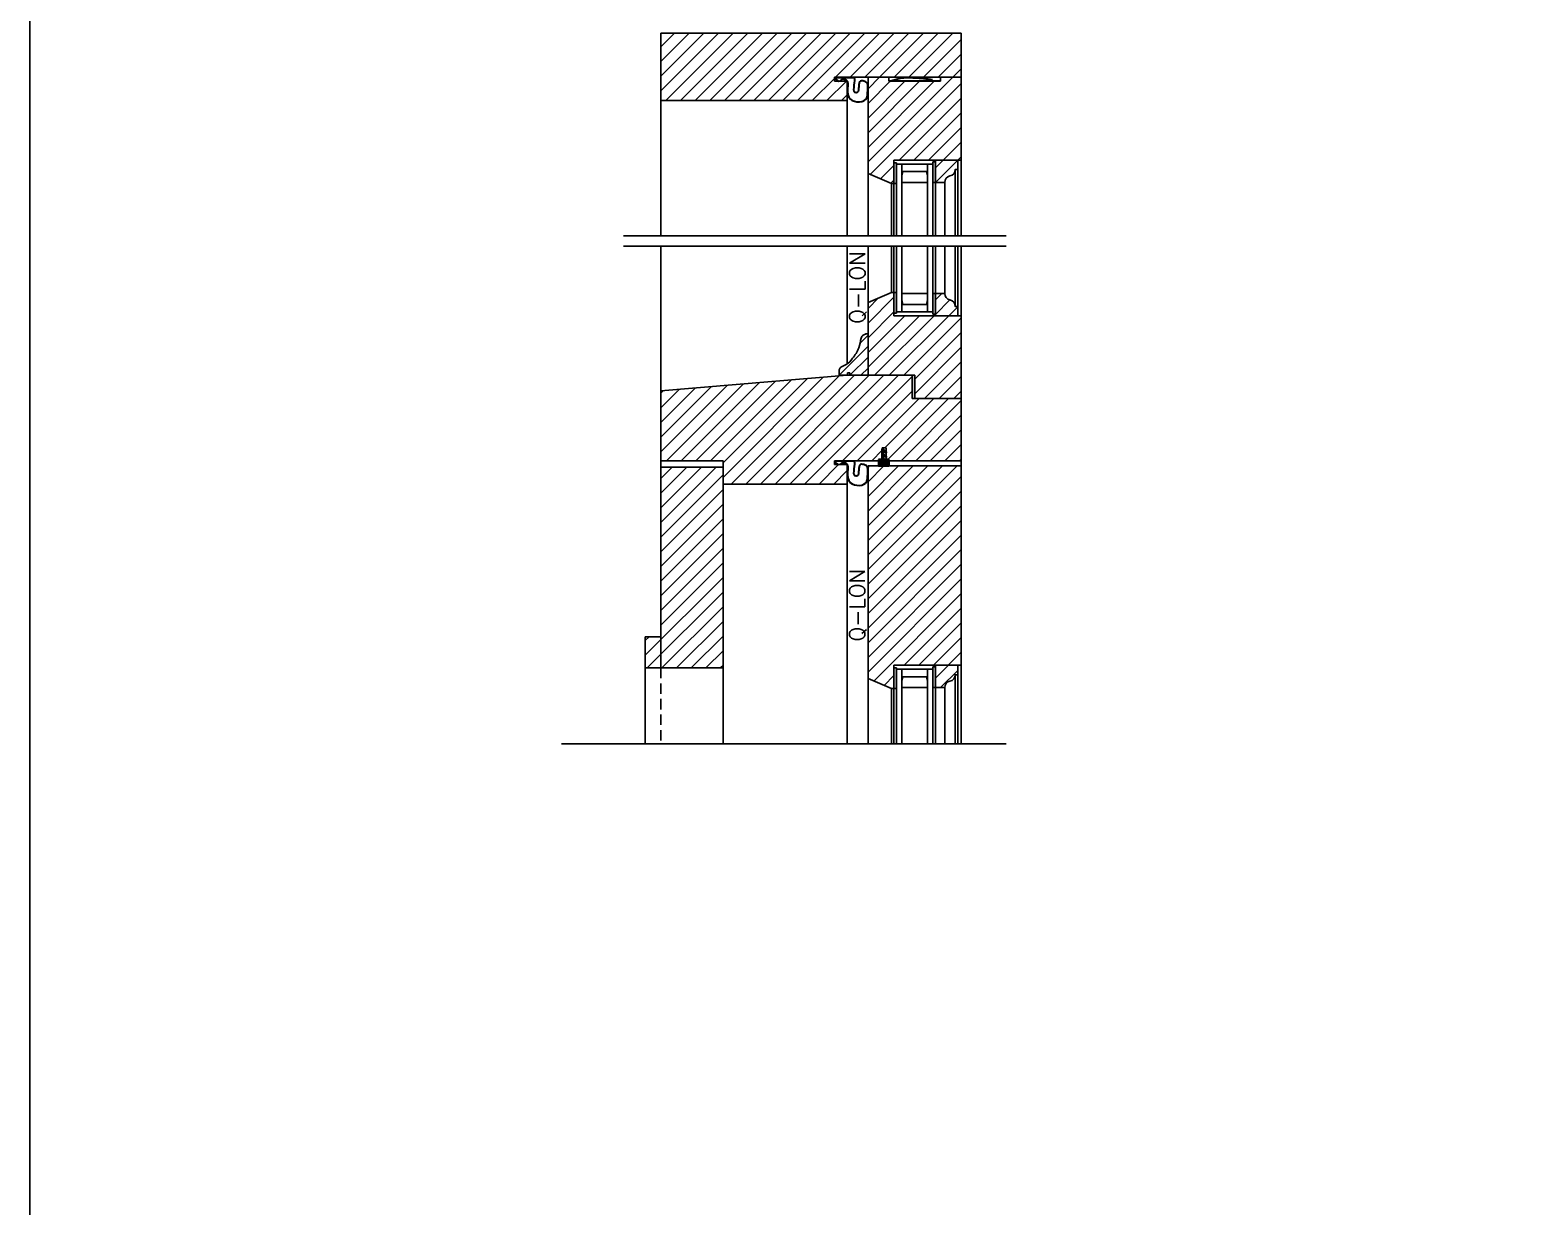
# Model space of a CAD drawing. Header units: inches. Extents: x 1985 to 11287, y 379 to 4336.
# Drawn here: x 7484.33 to 7520.31, y 3365.16 to 3393.55 of the extents above; entities that cross this region are included whole.
import ezdxf

# ---------------------------------------------------------------- set-up
doc = ezdxf.new("R2010")
doc.units = ezdxf.units.IN
doc.header["$MEASUREMENT"] = 0
doc.linetypes.add('HIDDEN', pattern=[0.375, 0.25, -0.125])
for name, color, linetype in [('detail 99', 30, 'CONTINUOUS'), ('glass 99', 6, 'CONTINUOUS'), ('glazing tape 99', 7, 'CONTINUOUS'), ('hatch 99', 1, 'CONTINUOUS'), ('screen 99', 4, 'CONTINUOUS'), ('separation 99', 3, 'CONTINUOUS'), ('weatherstripping 99', 5, 'CONTINUOUS'), ('wood detail 99', 7, 'CONTINUOUS')]:
    doc.layers.add(name, color=color, linetype=linetype)
doc.styles.get("Standard").update_dxf_attribs({"font": 'txt.shx', "width": 0.8})
pattern_1 = [(45, (6271.5001, 4396.00808), (-0.176776695, 0.176776695), [])]

msp = doc.modelspace()

# ---------------------------------------------------------------- hatches: boundary and pattern name
at = {"layer": 'glazing tape 99'}
h = msp.add_hatch(color=7, dxfattribs=at)
h.paths.add_polyline_path([(7506.178462, 3390.367596), (7506.115962, 3390.367596), (7506.115962, 3389.867596), (7506.178462, 3389.867596)])
h.paths.add_polyline_path([(7505.240962, 3390.344096), (7505.178462, 3390.344096), (7505.178462, 3389.844096), (7505.240962, 3389.844096)])
h = msp.add_hatch(color=7, dxfattribs=at)
h.paths.add_polyline_path([(7506.178462, 3387.18954), (7506.115962, 3387.18954), (7506.115962, 3386.68954), (7506.178462, 3386.68954)])
h.paths.add_polyline_path([(7505.240962, 3387.21304), (7505.178462, 3387.21304), (7505.178462, 3386.71304), (7505.240962, 3386.71304)])
msp.add_hatch(color=7, dxfattribs=at).paths.add_polyline_path([(7505.678462, 3385.213044), (7505.615962, 3385.213044), (7505.615962, 3384.650579), (7505.678462, 3384.650579)])
h = msp.add_hatch(color=7, dxfattribs=at)
h.paths.add_polyline_path([(7506.178462, 3378.173996), (7506.115962, 3378.173996), (7506.115962, 3377.673996), (7506.178462, 3377.673996)])
h.paths.add_polyline_path([(7505.240962, 3378.150496), (7505.178462, 3378.150496), (7505.178462, 3377.650496), (7505.240962, 3377.650496)])
at = {"layer": 'hatch 99'}
h = msp.add_hatch(dxfattribs=at)
h.set_pattern_fill('ANSI31', color=1, scale=2, style=0)
h.set_pattern_definition(pattern_1)
h.paths.add_polyline_path([(7506.803462, 3393.469118), (7499.553462, 3393.469118), (7499.553462, 3391.844118), (7504.05345, 3391.844118), (7504.05345, 3392.312974), (7503.740987, 3392.312974), (7503.740987, 3392.406636), (7504.663713, 3392.406636), (7505.663713, 3392.406636), (7506.803462, 3392.406636)])
h = msp.add_hatch(dxfattribs=at)
h.set_pattern_fill('ANSI31', color=1, scale=2, style=0)
h.set_pattern_definition(pattern_1)
h.paths.add_polyline_path([(7506.803462, 3392.37531), (7506.803462, 3392.406636), (7506.303462, 3392.406636), (7506.303462, 3392.31291), (7506.178462, 3392.31291), (7505.178462, 3392.31291), (7505.053462, 3392.31291), (7505.053462, 3392.406636), (7504.553462, 3392.406636), (7504.553462, 3390.085167), (7505.115962, 3389.844096), (7505.178462, 3389.844096), (7505.178462, 3390.40661), (7506.803462, 3390.40661)])
h.paths.add_polyline_path([(7506.717462, 3390.40661), (7506.178462, 3390.40661), (7506.178462, 3389.867596), (7506.404962, 3389.867596, -0.375199902), (7506.529962, 3390.023846, 0.375199902), (7506.654962, 3390.180096), (7506.717462, 3390.180096)], flags=16)
h.paths.add_polyline_path([(7506.717462, 3386.87704), (7506.654962, 3386.87704), (7506.654962, 3386.890162, 0.350781059), (7506.529962, 3387.03329, -0.375199902), (7506.404962, 3387.18954), (7506.178462, 3387.18954), (7506.178462, 3386.650526), (7506.717462, 3386.650526)])
h = msp.add_hatch(dxfattribs=at)
h.set_pattern_fill('ANSI31', color=1, scale=2, style=0)
h.set_pattern_definition(pattern_1)
h.paths.add_polyline_path([(7505.678462, 3385.213044), (7505.678462, 3384.650579), (7506.803462, 3384.650579), (7506.803462, 3386.650526), (7505.178462, 3386.650526), (7505.178462, 3387.21304), (7505.115962, 3387.21304), (7504.553462, 3386.971968), (7504.553462, 3385.213044)])
at = {"layer": 'hatch 99', "lineweight": 18}
h = msp.add_hatch(dxfattribs=at)
h.set_pattern_fill('ANSI31', color=1, scale=1.5, style=0)
h.set_pattern_definition([(45, (7462.22537, 2951.40766), (-0.13258252, 0.13258252), [])])
edge = h.paths.add_edge_path()
edge.add_line((7504.553462, 3386.210322), (7504.500916, 3386.210322))
edge.add_spline(control_points=[(7504.50074, 3386.210271), (7504.495907, 3386.210432), (7504.478698, 3386.205802), (7504.444429, 3386.196008), (7504.417045, 3386.172058), (7504.38823, 3386.110056)], knot_values=[0.032160218, 0.032160218, 0.032160218, 0.032160218, 0.041088635, 0.092093854, 0.114141282, 0.114141282, 0.114141282, 0.114141282], degree=3, periodic=0)
edge.add_spline(control_points=[(7504.38823, 3386.110056), (7504.365202, 3386.029786), (7504.344647, 3385.848893), (7504.193893, 3385.636722), (7504.066979, 3385.479898), (7503.904599, 3385.430577), (7503.865603, 3385.368119), (7503.854877, 3385.34636)], knot_values=[0.007601296, 0.007601296, 0.007601296, 0.007601296, 0.250948337, 0.556003503, 0.785802048, 0.926340669, 0.999237678, 0.999237678, 0.999237678, 0.999237678], degree=3, periodic=0)
edge.add_line((7503.854877, 3385.34636), (7503.854877, 3385.212104))
edge.add_line((7503.854877, 3385.212104), (7504.05431, 3385.213044))
edge.add_line((7504.05431, 3385.213044), (7504.05431, 3385.275544))
edge.add_line((7504.05431, 3385.275544), (7504.11681, 3385.275544))
edge.add_line((7504.11681, 3385.275544), (7504.11681, 3385.213044))
edge.add_line((7504.11681, 3385.213044), (7504.553462, 3385.213044))
edge.add_line((7504.553462, 3385.213044), (7504.553462, 3386.210322))
at = {"layer": 'hatch 99'}
h = msp.add_hatch(dxfattribs=at)
h.set_pattern_fill('ANSI31', color=256, scale=2, style=0)
h.set_pattern_definition([(45, (3330.23896, 5e-13), (-0.176776695, 0.176776695), [])])
h.paths.add_polyline_path([(7506.803462, 3384.650579), (7505.615962, 3384.650579), (7505.615962, 3385.213044), (7504.05431, 3385.213044), (7504.053399, 3385.21304), (7499.553462, 3384.838044), (7499.553462, 3383.900558), (7506.803462, 3383.900558)])
h.paths.add_polyline_path([(7506.803462, 3383.900558), (7499.553462, 3383.900558), (7499.553462, 3383.150544), (7501.053462, 3383.150544), (7501.053462, 3382.588044), (7504.05345, 3382.588044), (7504.05345, 3383.056875), (7503.740987, 3383.056875), (7503.740987, 3383.150537), (7504.896962, 3383.150537), (7504.896962, 3383.463033), (7504.990962, 3383.463033), (7504.990962, 3383.150537), (7506.803462, 3383.150537)])
h = msp.add_hatch(dxfattribs=at)
h.set_pattern_fill('ANSI31', color=1, scale=2, style=0)
h.set_pattern_definition([(45, (6247.91236, 4344.67847), (-0.176776695, 0.176776695), [])])
h.paths.add_polyline_path([(7501.053462, 3382.994244), (7499.553462, 3382.994244), (7499.553462, 3378.150544), (7501.053462, 3378.150544)])
h.paths.add_polyline_path([(7499.178462, 3378.150544), (7499.553462, 3378.150544), (7499.553462, 3378.900544), (7499.178462, 3378.900544)])
h = msp.add_hatch(dxfattribs=at)
h.set_pattern_fill('ANSI31', color=1, scale=2, style=0)
h.set_pattern_definition([(45, (6271.5001, 4395.00808), (-0.176776695, 0.176776695), [])])
h.paths.add_polyline_path([(7506.803462, 3383.02551), (7504.553462, 3383.02551), (7504.553462, 3377.891567), (7505.115962, 3377.650496), (7505.178462, 3377.650496), (7505.178462, 3378.21301), (7506.803462, 3378.21301)])
h.paths.add_polyline_path([(7506.654962, 3377.983196), (7506.717462, 3377.983196), (7506.717462, 3378.21301), (7506.178462, 3378.21301), (7506.178462, 3377.673996), (7506.404962, 3377.673996, -0.380557848), (7506.532774, 3377.830725, 0.35125577), (7506.654962, 3377.970933)], flags=17)
at = {"layer": 'weatherstripping 99', "lineweight": 30}
msp.add_hatch(color=5, dxfattribs=at).paths.add_polyline_path([(7504.928214, 3383.215118), (7504.928214, 3383.274912), (7504.990462, 3383.231376), (7504.990462, 3383.259673), (7504.928214, 3383.303209), (7504.928214, 3383.382097), (7504.990462, 3383.338561), (7504.990462, 3383.366858), (7504.911714, 3383.433383), (7504.896962, 3383.433383), (7504.896962, 3383.18154), (7504.803462, 3383.181559), (7504.803462, 3383.150537), (7505.053462, 3383.150537), (7505.053462, 3383.18151), (7504.957941, 3383.181528)])
h = msp.add_hatch(dxfattribs=at)
h.set_pattern_fill('ANSI36', color=5, scale=0.125, angle=225, style=0)
h.set_pattern_definition([(270, (5914.83151, 3195.358127), (0.015625, -0.02734375), [0.0390625, -0.0078125, 0, -0.0078125])])
h.paths.add_polyline_path([(7505.053462, 3383.150537), (7504.803462, 3383.150537), (7504.803462, 3383.02551), (7505.053462, 3383.02551)])

# ---------------------------------------------------------------- linework, layer by layer
at = {"layer": 'glass 99', "color": 6}
for p, q in [((7505.240962, 3390.31281), (7506.115962, 3390.31281)), ((7505.240962, 3390.273483), (7505.240962, 3388.576504)), ((7505.365962, 3390.31281), (7505.365962, 3388.576504)), ((7505.395954, 3390.131976), (7505.365962, 3390.024193)), ((7505.395954, 3390.131976), (7505.615962, 3390.131976)), ((7505.960971, 3390.131976), (7505.615962, 3390.131976)), ((7505.960971, 3390.131976), (7505.990962, 3390.024193)), ((7505.990962, 3388.576504), (7505.990962, 3390.31281)), ((7506.115962, 3388.576504), (7506.115962, 3390.367596)), ((7505.990962, 3389.867596), (7505.365962, 3389.867596)), ((7505.240962, 3386.71304), (7505.240962, 3388.326504)), ((7505.365962, 3386.744326), (7505.365962, 3388.326504)), ((7505.990962, 3388.326504), (7505.990962, 3386.744326)), ((7506.115962, 3388.326504), (7506.115962, 3386.68954)), ((7505.990962, 3387.18954), (7505.365962, 3387.18954)), ((7505.395954, 3386.92516), (7505.365962, 3387.032942)), ((7505.395954, 3386.92516), (7505.615962, 3386.92516)), ((7505.960971, 3386.92516), (7505.615962, 3386.92516)), ((7505.960971, 3386.92516), (7505.990962, 3387.032942)), ((7505.240962, 3386.744326), (7506.115962, 3386.744326)), ((7505.240962, 3378.150496), (7505.240962, 3376.320431)), ((7505.240962, 3378.11921), (7506.115962, 3378.11921)), ((7505.365962, 3378.11921), (7505.365962, 3376.320431)), ((7505.395954, 3377.938376), (7505.365962, 3377.830593)), ((7505.395954, 3377.938376), (7505.615962, 3377.938376)), ((7505.960971, 3377.938376), (7505.615962, 3377.938376)), ((7505.960971, 3377.938376), (7505.990962, 3377.830593)), ((7505.990962, 3376.320431), (7505.990962, 3378.11921)), ((7506.115962, 3376.320431), (7506.115962, 3378.173996)), ((7505.990962, 3377.673996), (7505.365962, 3377.673996))]:
    msp.add_line(p, q, dxfattribs=at)
at = {"layer": 'glazing tape 99'}
for p, q in [((7505.240962, 3390.344096), (7505.178462, 3390.344096)), ((7505.240962, 3389.844096), (7505.240962, 3390.344096)), ((7506.115962, 3390.367596), (7506.115962, 3389.867596)), ((7506.178462, 3390.367596), (7506.115962, 3390.367596)), ((7505.240962, 3389.844096), (7505.178462, 3389.844096)), ((7506.178462, 3389.867596), (7506.115962, 3389.867596)), ((7505.240962, 3387.21304), (7505.178462, 3387.21304)), ((7505.240962, 3387.21304), (7505.240962, 3386.71304)), ((7506.115962, 3386.68954), (7506.115962, 3387.18954)), ((7506.178462, 3387.18954), (7506.115962, 3387.18954)), ((7505.240962, 3386.71304), (7505.178462, 3386.71304)), ((7506.178462, 3386.68954), (7506.115962, 3386.68954)), ((7505.240962, 3378.150496), (7505.178462, 3378.150496)), ((7505.240962, 3377.650496), (7505.240962, 3378.150496)), ((7506.115962, 3378.173996), (7506.115962, 3377.673996)), ((7506.178462, 3378.173996), (7506.115962, 3378.173996)), ((7505.240962, 3377.650496), (7505.178462, 3377.650496)), ((7506.178462, 3377.673996), (7506.115962, 3377.673996))]:
    msp.add_line(p, q, dxfattribs=at)
at = {"layer": 'screen 99', "color": 4, "linetype": 'HIDDEN'}
msp.add_line((7499.553462, 3378.150544), (7499.553462, 3376.320431), dxfattribs=at)
at = {"layer": 'separation 99'}
msp.add_lwpolyline([(7484.325689, 3276.128059), (7685.752407, 3276.128059), (7685.752407, 3428.766598), (7484.325689, 3428.766598)], close=True, dxfattribs=at)
at = {"layer": 'weatherstripping 99', "color": 5, "lineweight": 30}
for p, q in [((7504.220277, 3392.395673), (7503.746491, 3392.395673)), ((7506.303462, 3392.31291), (7505.053462, 3392.31291)), ((7504.896962, 3383.18154), (7504.896962, 3383.433383)), ((7504.896962, 3383.433383), (7504.911714, 3383.433383)), ((7504.911714, 3383.433383), (7504.990462, 3383.366858)), ((7504.928214, 3383.303209), (7504.928214, 3383.382097)), ((7504.928214, 3383.382097), (7504.990462, 3383.338561)), ((7504.928214, 3383.303209), (7504.990462, 3383.259673)), ((7504.990462, 3383.366858), (7504.990462, 3383.338561)), ((7504.220277, 3383.139573), (7503.746491, 3383.139573)), ((7504.803462, 3383.181559), (7504.803462, 3383.02551)), ((7504.896962, 3383.18154), (7504.803462, 3383.181559)), ((7504.803462, 3383.150537), (7505.053462, 3383.150537)), ((7504.803462, 3383.02551), (7505.053462, 3383.02551)), ((7504.928214, 3383.274912), (7504.990462, 3383.231376)), ((7504.928214, 3383.215118), (7504.928214, 3383.274912)), ((7504.957941, 3383.181528), (7504.928214, 3383.215118)), ((7505.053462, 3383.18151), (7504.957941, 3383.181528)), ((7504.990462, 3383.259673), (7504.990462, 3383.231376)), ((7505.053462, 3383.18151), (7505.053462, 3383.02551))]:
    msp.add_line(p, q, dxfattribs=at)
for centre in [(7504.270404, 3392.012372), (7504.270404, 3382.756273)]:
    msp.add_arc(centre, 0.272391, 338.1531508, 0.3367326, dxfattribs=at)
for points, knots in [([(7503.746491, 3392.395673), (7503.790707, 3392.325632), (7503.88016, 3392.288474), (7503.923258, 3392.379265), (7504.087342, 3392.339526), (7504.069704, 3392.211604), (7504.055127, 3392.139718)], [0.0027567057, 0.0027567057, 0.0027567057, 0.0027567057, 0.1724869609, 0.2817822642, 0.3371391511, 0.4968128609, 0.4968128609, 0.4968128609, 0.4968128609]), ([(7504.54279, 3392.013973), (7504.553865, 3392.150982), (7504.547169, 3392.245265), (7504.503427, 3392.307568), (7504.275148, 3392.352577), (7504.371081, 3392.029616), (7504.146241, 3392.027979), (7504.268654, 3392.33973), (7504.220277, 3392.395673)], [0, 0, 0, 0, 0.083614321, 0.208464293, 0.316031641, 0.607589822, 0.683535209, 1.009413891, 1.009413891, 1.009413891, 1.009413891]), ([(7504.055127, 3392.139718), (7504.058548, 3392.039482), (7504.058328, 3391.790045), (7504.471803, 3391.783487), (7504.523232, 3391.911008)], [0, 0, 0, 0, 0.2460489598, 0.6041502785, 0.6041502785, 0.6041502785, 0.6041502785]), ([(7503.746491, 3383.139573), (7503.790707, 3383.069533), (7503.88016, 3383.032374), (7503.923258, 3383.123165), (7504.087342, 3383.083427), (7504.069704, 3382.955504), (7504.055127, 3382.883618)], [0.0027567057, 0.0027567057, 0.0027567057, 0.0027567057, 0.1724869609, 0.2817822642, 0.3371391511, 0.4968128609, 0.4968128609, 0.4968128609, 0.4968128609]), ([(7504.54279, 3382.757873), (7504.553865, 3382.894882), (7504.547169, 3382.989165), (7504.503427, 3383.051468), (7504.275148, 3383.096477), (7504.371081, 3382.773517), (7504.146241, 3382.771879), (7504.268654, 3383.083631), (7504.220277, 3383.139573)], [0, 0, 0, 0, 0.083614321, 0.208464293, 0.316031641, 0.607589822, 0.683535209, 1.009413891, 1.009413891, 1.009413891, 1.009413891]), ([(7504.055127, 3382.883618), (7504.058548, 3382.783383), (7504.058328, 3382.533945), (7504.471803, 3382.527387), (7504.523232, 3382.654908)], [0, 0, 0, 0, 0.2460489598, 0.6041502785, 0.6041502785, 0.6041502785, 0.6041502785])]:
    msp.add_open_spline(points, degree=3, knots=knots, dxfattribs=at)
msp.add_spline([(7505.090897, 3392.313461), (7505.333586, 3392.385865), (7505.674708, 3392.39413), (7506.110832, 3392.356599)], degree=3, dxfattribs=at)
at = {"layer": 'wood detail 99', "color": 0}
for p, q in [((7499.553462, 3388.576504), (7499.553462, 3393.469118)), ((7499.553462, 3393.469118), (7506.803462, 3393.469118)), ((7506.803462, 3392.406636), (7506.803462, 3393.469118)), ((7503.740987, 3392.406636), (7503.740987, 3392.312974)), ((7506.803462, 3392.406636), (7503.740987, 3392.406636)), ((7503.740987, 3392.312974), (7504.05345, 3392.312974)), ((7504.05345, 3392.312974), (7504.05345, 3391.844144)), ((7506.803462, 3392.37531), (7506.803462, 3392.406636)), ((7499.553462, 3391.844118), (7504.05345, 3391.844118)), ((7506.803462, 3383.150537), (7506.803462, 3384.650579)), ((7499.553462, 3383.150544), (7501.053462, 3383.150544)), ((7499.553462, 3382.994244), (7501.053462, 3382.994244)), ((7501.053462, 3382.588044), (7501.053462, 3383.150544)), ((7501.053462, 3376.320431), (7501.053462, 3382.994244)), ((7503.740987, 3383.150537), (7503.740987, 3383.056875)), ((7503.740987, 3383.056875), (7504.05345, 3383.056875)), ((7504.05345, 3383.056875), (7504.05345, 3382.588044)), ((7501.053462, 3382.588044), (7504.05345, 3382.588044)), ((7499.178462, 3376.320431), (7499.178462, 3378.900544)), ((7499.553462, 3378.150544), (7501.053462, 3378.150544))]:
    msp.add_line(p, q, dxfattribs=at)
at = {"layer": 'wood detail 99'}
for p, q in [((7504.553462, 3392.406636), (7504.553462, 3390.085167)), ((7505.053462, 3392.31291), (7506.303462, 3392.31291)), ((7506.803462, 3392.37531), (7506.803462, 3390.40661)), ((7504.05345, 3391.844118), (7504.05345, 3388.576504)), ((7505.178462, 3389.844096), (7505.178462, 3390.40661)), ((7506.654962, 3390.166973), (7506.654962, 3388.576504)), ((7506.717462, 3390.180096), (7506.717462, 3388.576504)), ((7506.803462, 3390.40661), (7506.803462, 3388.576504)), ((7504.553462, 3390.085167), (7504.553462, 3388.576504)), ((7505.115962, 3389.844096), (7505.178462, 3389.844096)), ((7505.178462, 3388.576504), (7505.178462, 3389.844096)), ((7506.178462, 3388.576504), (7506.178462, 3389.867596)), ((7506.404962, 3388.576504), (7506.404962, 3389.867596)), ((7507.886709, 3388.576504), (7498.654973, 3388.576504)), ((7507.886709, 3388.326504), (7498.654973, 3388.326504)), ((7499.553462, 3378.150544), (7499.553462, 3388.326504)), ((7504.05345, 3385.493412), (7504.05345, 3388.326504)), ((7504.553462, 3386.971968), (7504.553462, 3388.326504)), ((7504.553462, 3385.213044), (7504.553462, 3388.326504)), ((7505.178462, 3388.326504), (7505.178462, 3387.21304)), ((7506.178462, 3388.326504), (7506.178462, 3387.18954)), ((7506.404962, 3387.18954), (7506.404962, 3388.326504)), ((7506.654962, 3386.87704), (7506.654962, 3388.326504)), ((7506.717462, 3386.87704), (7506.717462, 3388.326504)), ((7506.803462, 3386.650526), (7506.803462, 3388.326504)), ((7506.803462, 3384.650579), (7506.803462, 3388.326504)), ((7505.115962, 3387.21304), (7505.178462, 3387.21304)), ((7505.178462, 3387.21304), (7505.178462, 3386.650526)), ((7504.553462, 3386.210322), (7504.497476, 3386.210322)), ((7504.553462, 3386.210322), (7504.553462, 3385.213044)), ((7504.553462, 3386.107522), (7504.553462, 3385.213044)), ((7499.553462, 3384.838044), (7504.05345, 3385.213044)), ((7503.854877, 3385.34636), (7503.854877, 3385.212104)), ((7503.854877, 3385.212104), (7504.05431, 3385.213044)), ((7504.05431, 3385.213044), (7503.900819, 3385.213044)), ((7505.678462, 3385.213044), (7504.05345, 3385.213044)), ((7504.11681, 3385.275544), (7504.05431, 3385.275544)), ((7504.05431, 3385.213044), (7504.05431, 3385.275544)), ((7504.11681, 3385.213044), (7504.11681, 3385.275544)), ((7504.553462, 3385.213044), (7504.11681, 3385.213044)), ((7505.615962, 3385.213044), (7505.615962, 3384.650579)), ((7505.678462, 3385.213044), (7505.678462, 3384.650579)), ((7505.615962, 3384.650579), (7506.803462, 3384.650579)), ((7504.896962, 3383.463033), (7504.896962, 3383.150537)), ((7504.990962, 3383.463033), (7504.990962, 3383.150537)), ((7504.553462, 3383.02551), (7504.553462, 3377.891567)), ((7504.553462, 3383.02551), (7506.803462, 3383.02551)), ((7504.990962, 3383.150537), (7506.803462, 3383.150537)), ((7506.803462, 3383.150537), (7506.803462, 3378.21301)), ((7504.05345, 3382.588044), (7504.05345, 3376.320431)), ((7505.178462, 3377.650496), (7505.178462, 3378.21301)), ((7506.654962, 3377.983196), (7506.654962, 3376.320431)), ((7506.717462, 3377.983196), (7506.717462, 3376.320431)), ((7506.803462, 3378.21301), (7506.803462, 3376.320431)), ((7504.553462, 3377.891567), (7504.553462, 3376.320431)), ((7505.115962, 3377.650496), (7505.178462, 3377.650496)), ((7505.178462, 3376.320431), (7505.178462, 3377.650496)), ((7506.178462, 3376.320431), (7506.178462, 3377.673996)), ((7506.404962, 3376.320431), (7506.404962, 3377.673996)), ((7507.886709, 3376.320431), (7497.154973, 3376.320431))]:
    msp.add_line(p, q, dxfattribs=at)
at = {"layer": 'wood detail 99', "color": 7}
for p, q in [((7505.053462, 3392.40661), (7505.053462, 3392.31291)), ((7506.303462, 3392.40661), (7506.303462, 3392.31291)), ((7505.178462, 3390.40661), (7506.803462, 3390.40661)), ((7504.553462, 3390.085167), (7505.115962, 3389.844096)), ((7505.115962, 3389.844096), (7505.115962, 3388.576504)), ((7505.115962, 3387.21304), (7505.115962, 3388.326504)), ((7504.553462, 3386.971968), (7505.115962, 3387.21304)), ((7505.178462, 3386.650526), (7506.803462, 3386.650526)), ((7504.896962, 3383.463033), (7504.990962, 3383.463033)), ((7504.896962, 3383.183383), (7504.896962, 3383.433383)), ((7504.911714, 3383.433383), (7504.896962, 3383.433383)), ((7503.740987, 3383.150537), (7504.896962, 3383.150537)), ((7499.553462, 3378.900544), (7499.178462, 3378.900544)), ((7499.553462, 3378.150544), (7499.178462, 3378.150544)), ((7505.178462, 3378.21301), (7506.803462, 3378.21301)), ((7504.553462, 3377.891567), (7505.115962, 3377.650496)), ((7505.115962, 3377.650496), (7505.115962, 3376.320431))]:
    msp.add_line(p, q, dxfattribs=at)
for points in [[(7506.178462, 3390.40661), (7506.178462, 3389.867596), (7506.404962, 3389.867596, -0.375199902), (7506.529962, 3390.023846, 0.375199902), (7506.654962, 3390.180096), (7506.717462, 3390.180096), (7506.717462, 3390.40661)], [(7506.178462, 3386.650526), (7506.178462, 3387.18954), (7506.404962, 3387.18954, 0.375199902), (7506.529962, 3387.03329, -0.375199902), (7506.654962, 3386.87704), (7506.717462, 3386.87704), (7506.717462, 3386.650526)], [(7506.178462, 3378.21301), (7506.178462, 3377.673996), (7506.404962, 3377.673996, -0.375199902), (7506.529962, 3377.830246, 0.380074081), (7506.654962, 3377.983196), (7506.717462, 3377.983196), (7506.717462, 3378.21301)]]:
    msp.add_lwpolyline(points, format="xyb", dxfattribs=at)
at = {"layer": 'wood detail 99'}
for points, knots in [([(7504.38823, 3386.110056), (7504.417045, 3386.172058), (7504.444429, 3386.196008), (7504.478698, 3386.205802), (7504.495907, 3386.210432), (7504.50074, 3386.210271)], [0.03216021831, 0.03216021831, 0.03216021831, 0.03216021831, 0.05420764599, 0.105212865, 0.11414128203, 0.11414128203, 0.11414128203, 0.11414128203]), ([(7503.854877, 3385.34636), (7503.865603, 3385.368119), (7503.904599, 3385.430577), (7504.066979, 3385.479898), (7504.193893, 3385.636722), (7504.344647, 3385.848893), (7504.365202, 3386.029786), (7504.38823, 3386.110056)], [0.0076012964, 0.0076012964, 0.0076012964, 0.0076012964, 0.0804983056, 0.2210369267, 0.4508354715, 0.7558906372, 0.9992376779, 0.9992376779, 0.9992376779, 0.9992376779])]:
    msp.add_open_spline(points, degree=3, knots=knots, dxfattribs=at)

# ---------------------------------------------------------------- texts
at = {"layer": 'detail 99'}
for p in [(7504.480018, 3386.459016), (7504.478526, 3378.7888)]:
    msp.add_text('Q-LON', height=0.375, rotation=90, dxfattribs=at).set_placement(p)

doc.saveas('drawing.dxf')
